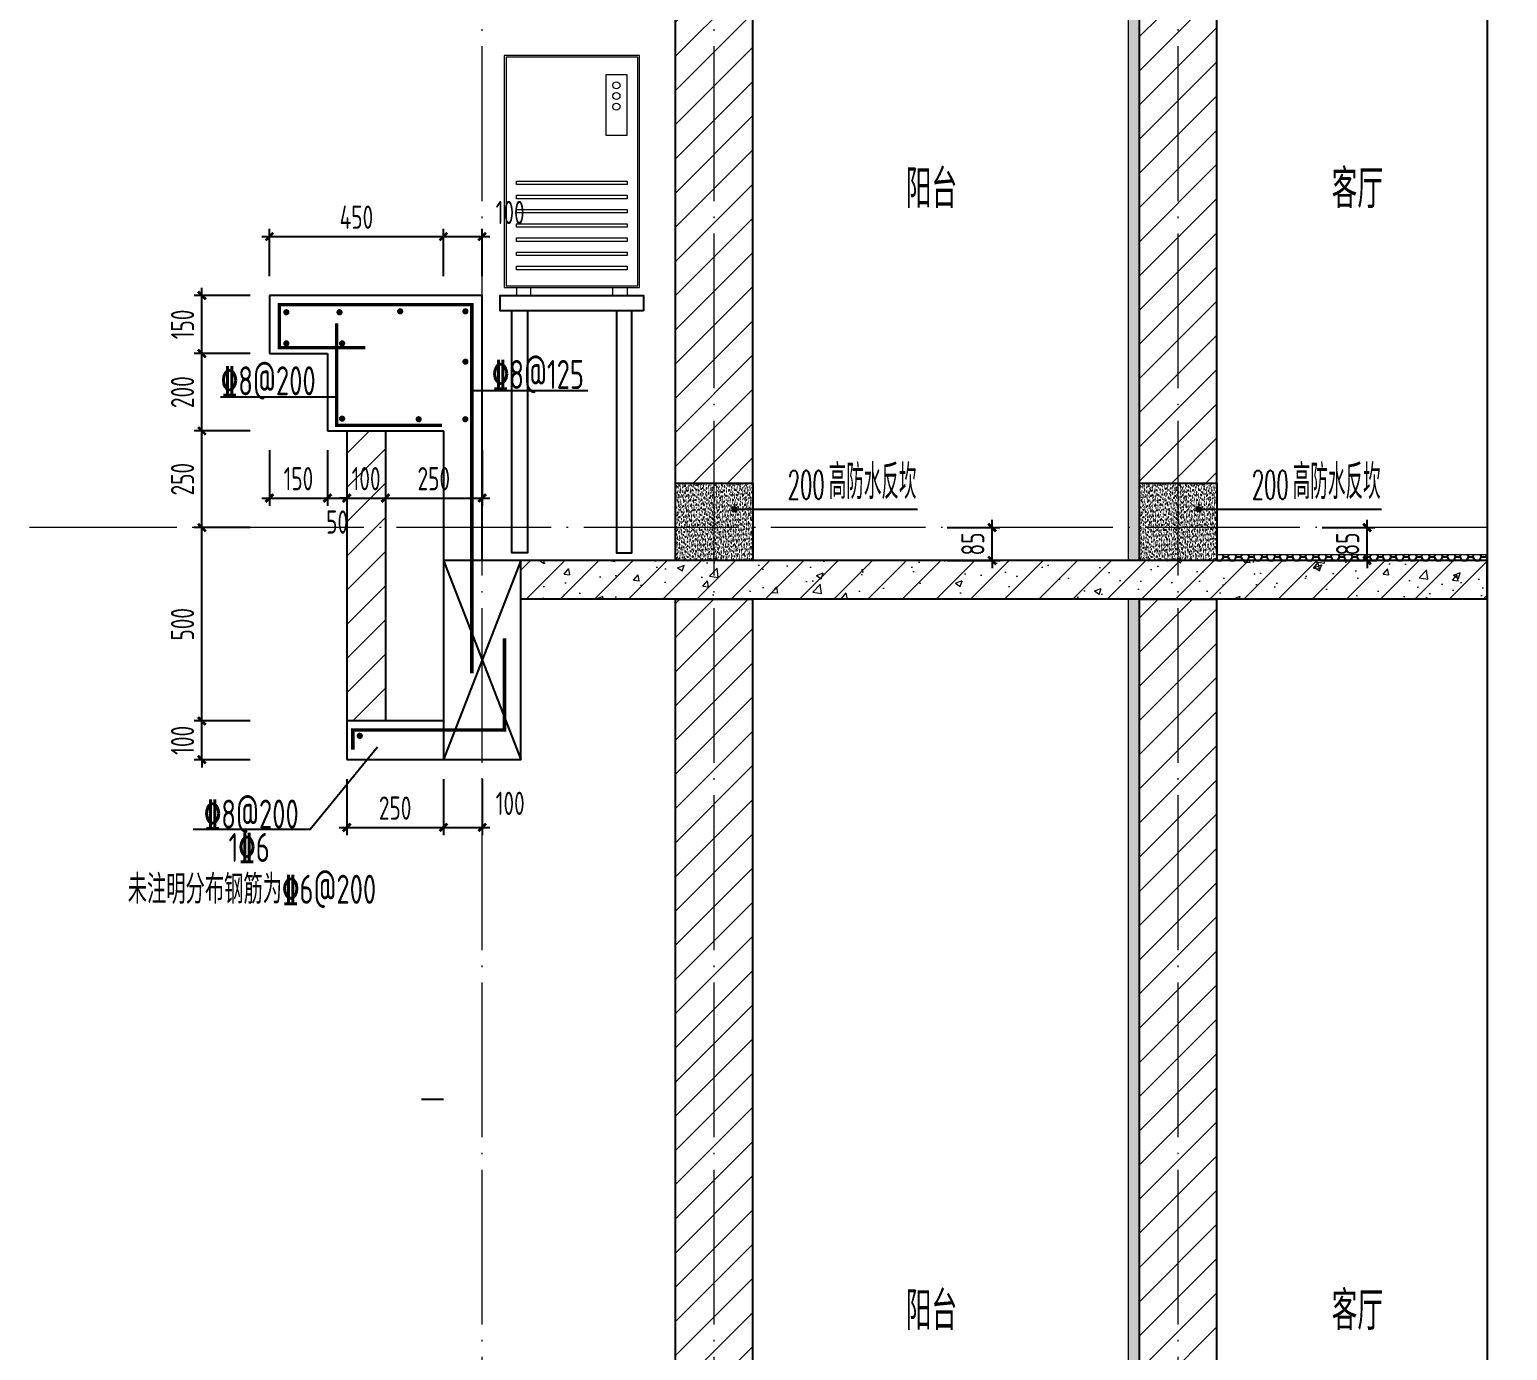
# Model space of a CAD drawing. Extents: x -1712635 to -854203, y -534641 to -21985.
# Drawn here: x -981584 to -977763, y -160218 to -156803 of the extents above; entities that cross this region are included whole.
import ezdxf

# ---------------------------------------------------------------- set-up
doc = ezdxf.new("R2010")
doc.units = 0
doc.header["$LTSCALE"] = 1000
doc.linetypes.add('DOTE', pattern=[2.42, 2, -0.2, 0.02, -0.2])
doc.layers.get('0').update_dxf_attribs({"linetype": 'CONTINUOUS'})
doc.layers.get('Defpoints').update_dxf_attribs({"linetype": 'CONTINUOUS'})
for name, color, linetype in [('DIM', 2, 'CONTINUOUS'), ('DIM_IDEN', 67, 'CONTINUOUS'), ('DIM_SYMB', 3, 'CONTINUOUS'), ('PUB_TEXT', 2, 'CONTINUOUS'), ('REIN', 6, 'CONTINUOUS'), ('S-大样-砼线', 7, 'CONTINUOUS'), ('S-引出线', 40, 'CONTINUOUS'), ('TEXT', 2, 'CONTINUOUS'), ('WALL', 2, 'CONTINUOUS'), ('空调外机', 8, 'CONTINUOUS'), ('立面-看线', 251, 'CONTINUOUS')]:
    doc.layers.add(name, color=color, linetype=linetype)
for name, color, linetype, lineweight in [('DOTE', 19, 'DOTE', 9), ('PUB_HATCH', 8, 'CONTINUOUS', 9), ('平面-空调室外机', 143, 'CONTINUOUS', 9)]:
    doc.layers.add(name, color=color, linetype=linetype, lineweight=lineweight)
doc.styles.add('DIM_FONT_T3', font='SIMPLEX', dxfattribs={"width": 0.705882, "bigfont": 'GBCBIG'})
doc.styles.add('TSSD_DIMENSION', font='Tssdeng.shx', dxfattribs={"width": 0.7, "bigfont": 'tssdchn.shx'})
doc.styles.add('TSSD_REIN', font='tssdeng.shx', dxfattribs={"width": 0.7, "height": 300, "bigfont": 'tssdchn.shx'})
doc.dimstyles.new('TSSD_20_20', dxfattribs={"dimtxt": 60, "dimasz": 20, "dimexe": 20, "dimexo": 50, "dimgap": 20, "dimtad": 1, "dimdec": 0, "dimzin": 0, "dimdsep": 46, "dimtxsty": 'TSSD_DIMENSION', "dimblk": 'ARCHTICK', "dimblk1": 'ARCHTICK', "dimblk2": 'ARCHTICK', "dimcen": 0, "dimdle": 20, "dimclrt": 7, "dimadec": 0, "dimazin": 0, "dimtfac": 1, "dimtdec": 0, "dimtix": 1, "dimtmove": 2, "dimatfit": 3, "dimfxl": 0, "dimtolj": 1, "dimtzin": 0, "dimarcsym": 0})
pattern_1 = [(45, (-1569657.01, 4597.395), (-44.1941915, 44.1941915), [])]

# ---------------------------------------------------------------- blocks, each defined once
blk = doc.blocks.new('kongtiao')
for p, q in [((-338.7, 49), (-338.7, -550.8)), ((11, 49), (-338.7, 49)), ((-334.1, 44.4), (-334.1, -546.2)), ((6.4, 44.4), (-334.1, 44.4)), ((6.4, -546.2), (6.4, 44.4)), ((11, -550.8), (11, 49)), ((-76.2, -0.5), (-76.2, -156.5)), ((-21.1, -0.5), (-76.2, -0.5)), ((-21.1, -156.5), (-21.1, -0.5)), ((-76.2, -156.5), (-21.1, -156.5)), ((-338.7, -550.8), (11, -550.8)), ((-334.1, -546.2), (6.4, -546.2)), ((-306.6, -550.8), (-306.6, -571.2)), ((-306.6, -571.2), (-269.8, -571.2)), ((-269.8, -571.2), (-269.8, -550.8)), ((-57.9, -571.2), (-57.9, -550.8)), ((-21.1, -571.2), (-57.9, -571.2)), ((-21.1, -550.8), (-21.1, -571.2))]:
    blk.add_line(p, q)
for points in [[(-306.6, -275.4), (-21.1, -275.4), (-21.1, -284.6), (-306.6, -284.6)], [(-306.6, -312.1), (-21.1, -312.1), (-21.1, -321.3), (-306.6, -321.3)], [(-306.6, -348.8), (-21.1, -348.8), (-21.1, -358), (-306.6, -358)], [(-306.6, -385.6), (-21.1, -385.6), (-21.1, -394.7), (-306.6, -394.7)], [(-306.6, -422.3), (-21.1, -422.3), (-21.1, -431.5), (-306.6, -431.5)], [(-306.6, -459), (-21.1, -459), (-21.1, -468.2), (-306.6, -468.2)], [(-306.6, -495.7), (-21.1, -495.7), (-21.1, -504.9), (-306.6, -504.9)]]:
    blk.add_lwpolyline(points, close=True)
for centre in [(-48.7, -28), (-48.7, -55.6), (-48.7, -83.1)]:
    blk.add_circle(centre, 9.18)
blk = doc.blocks.new('_ArchTick')
at = {"color": 0, "const_width": 0.35}
blk.add_lwpolyline([(-0.5, -0.5), (0.5, 0.5)], dxfattribs=at)
blk = doc.blocks.new('*D3238')
at = {"layer": 'Defpoints', "color": 0}
for p in [(-980513.7, -157338.2), (-980963.7, -157490.5), (-980513.7, -157490.5)]:
    blk.add_point(p, dxfattribs=at)
at = {"layer": 'DIM', "color": 0, "lineweight": -2}
for p, q in [((-980963.7, -157440.5), (-980963.7, -157318.2)), ((-980513.7, -157440.5), (-980513.7, -157318.2)), ((-980983.7, -157338.2), (-980493.7, -157338.2))]:
    blk.add_line(p, q, dxfattribs=at)
at = {"layer": 'DIM', "color": 0, "lineweight": -2, "xscale": 20, "yscale": 20, "zscale": 20, "rotation": 180}
blk.add_blockref('_ArchTick', (-980963.7, -157338.2), dxfattribs=at)
at = {"layer": 'DIM', "color": 0, "lineweight": -2, "xscale": 20, "yscale": 20, "zscale": 20}
blk.add_blockref('_ArchTick', (-980513.7, -157338.2), dxfattribs=at)
at = {"layer": 'DIM', "color": 7, "insert": (-980738.7, -157288.2), "char_height": 60, "attachment_point": 5, "style": 'TSSD_DIMENSION'}
blk.add_mtext('\\A1;450', dxfattribs=at)
blk = doc.blocks.new('*D3239')
at = {"layer": 'Defpoints', "color": 0}
for p in [(-980413.7, -157338.2), (-980513.7, -157490.5), (-980413.7, -157490.5)]:
    blk.add_point(p, dxfattribs=at)
at = {"layer": 'DIM', "color": 0, "lineweight": -2}
for p, q in [((-980513.7, -157440.5), (-980513.7, -157318.2)), ((-980413.7, -157440.5), (-980413.7, -157318.2)), ((-980533.7, -157338.2), (-980393.7, -157338.2))]:
    blk.add_line(p, q, dxfattribs=at)
at = {"layer": 'DIM', "color": 0, "lineweight": -2, "xscale": 20, "yscale": 20, "zscale": 20, "rotation": 180}
blk.add_blockref('_ArchTick', (-980513.7, -157338.2), dxfattribs=at)
at = {"layer": 'DIM', "color": 0, "lineweight": -2, "xscale": 20, "yscale": 20, "zscale": 20}
blk.add_blockref('_ArchTick', (-980413.7, -157338.2), dxfattribs=at)
at = {"layer": 'DIM', "color": 7, "insert": (-980341.3, -157276), "char_height": 60, "attachment_point": 5, "style": 'TSSD_DIMENSION'}
blk.add_mtext('\\A1;100', dxfattribs=at)
blk = doc.blocks.new('*D3240')
at = {"layer": 'Defpoints', "color": 0}
for p in [(-980963.7, -157840.5), (-980813.7, -157840.5), (-980813.7, -158014.2)]:
    blk.add_point(p, dxfattribs=at)
at = {"layer": 'DIM', "color": 0, "lineweight": -2}
for p, q in [((-980963.7, -157890.5), (-980963.7, -158034.2)), ((-980813.7, -157890.5), (-980813.7, -158034.2)), ((-980983.7, -158014.2), (-980793.7, -158014.2))]:
    blk.add_line(p, q, dxfattribs=at)
at = {"layer": 'DIM', "color": 0, "lineweight": -2, "xscale": 20, "yscale": 20, "zscale": 20, "rotation": 180}
blk.add_blockref('_ArchTick', (-980963.7, -158014.2), dxfattribs=at)
at = {"layer": 'DIM', "color": 0, "lineweight": -2, "xscale": 20, "yscale": 20, "zscale": 20}
blk.add_blockref('_ArchTick', (-980813.7, -158014.2), dxfattribs=at)
at = {"layer": 'DIM', "color": 7, "insert": (-980888.7, -157964.2), "char_height": 60, "attachment_point": 5, "style": 'TSSD_DIMENSION'}
blk.add_mtext('\\A1;150', dxfattribs=at)
blk = doc.blocks.new('*D3241')
at = {"layer": 'Defpoints', "color": 0}
for p in [(-980813.7, -157840.5), (-980763.7, -157840.5), (-980763.7, -158014.2)]:
    blk.add_point(p, dxfattribs=at)
at = {"layer": 'DIM', "color": 0, "lineweight": -2}
for p, q in [((-980813.7, -157890.5), (-980813.7, -158034.2)), ((-980763.7, -157890.5), (-980763.7, -158034.2)), ((-980833.7, -158014.2), (-980743.7, -158014.2))]:
    blk.add_line(p, q, dxfattribs=at)
at = {"layer": 'DIM', "color": 0, "lineweight": -2, "xscale": 20, "yscale": 20, "zscale": 20, "rotation": 180}
blk.add_blockref('_ArchTick', (-980813.7, -158014.2), dxfattribs=at)
at = {"layer": 'DIM', "color": 0, "lineweight": -2, "xscale": 20, "yscale": 20, "zscale": 20}
blk.add_blockref('_ArchTick', (-980763.7, -158014.2), dxfattribs=at)
at = {"layer": 'DIM', "color": 7, "insert": (-980788.7, -158076.2), "char_height": 60, "attachment_point": 5, "style": 'TSSD_DIMENSION'}
blk.add_mtext('\\A1;50', dxfattribs=at)
blk = doc.blocks.new('*D3242')
at = {"layer": 'Defpoints', "color": 0}
for p in [(-980763.7, -157840.5), (-980663.7, -157840.5), (-980663.7, -158014.2)]:
    blk.add_point(p, dxfattribs=at)
at = {"layer": 'DIM', "color": 0, "lineweight": -2}
for p, q in [((-980763.7, -157890.5), (-980763.7, -158034.2)), ((-980663.7, -157890.5), (-980663.7, -158034.2)), ((-980763.7, -158014.2), (-980783.7, -158014.2)), ((-980763.7, -158014.2), (-980663.7, -158014.2)), ((-980663.7, -158014.2), (-980643.7, -158014.2))]:
    blk.add_line(p, q, dxfattribs=at)
at = {"layer": 'DIM', "color": 0, "lineweight": -2, "xscale": 20, "yscale": 20, "zscale": 20}
blk.add_blockref('_ArchTick', (-980763.7, -158014.2), dxfattribs=at)
at = {"layer": 'DIM', "color": 0, "lineweight": -2, "xscale": 20, "yscale": 20, "zscale": 20, "rotation": 180}
blk.add_blockref('_ArchTick', (-980663.7, -158014.2), dxfattribs=at)
at = {"layer": 'DIM', "color": 7, "insert": (-980713.7, -157964.2), "char_height": 60, "attachment_point": 5, "style": 'TSSD_DIMENSION'}
blk.add_mtext('\\A1;100', dxfattribs=at)
blk = doc.blocks.new('*D3243')
at = {"layer": 'Defpoints', "color": 0}
for p in [(-980663.7, -157840.5), (-980413.7, -157840.5), (-980413.7, -158014.2)]:
    blk.add_point(p, dxfattribs=at)
at = {"layer": 'DIM', "color": 0, "lineweight": -2}
for p, q in [((-980663.7, -157890.5), (-980663.7, -158034.2)), ((-980413.7, -157890.5), (-980413.7, -158034.2)), ((-980683.7, -158014.2), (-980393.7, -158014.2))]:
    blk.add_line(p, q, dxfattribs=at)
at = {"layer": 'DIM', "color": 0, "lineweight": -2, "xscale": 20, "yscale": 20, "zscale": 20, "rotation": 180}
blk.add_blockref('_ArchTick', (-980663.7, -158014.2), dxfattribs=at)
at = {"layer": 'DIM', "color": 0, "lineweight": -2, "xscale": 20, "yscale": 20, "zscale": 20}
blk.add_blockref('_ArchTick', (-980413.7, -158014.2), dxfattribs=at)
at = {"layer": 'DIM', "color": 7, "insert": (-980538.7, -157964.2), "char_height": 60, "attachment_point": 5, "style": 'TSSD_DIMENSION'}
blk.add_mtext('\\A1;250', dxfattribs=at)
blk = doc.blocks.new('*D3244')
at = {"layer": 'Defpoints', "color": 0}
for p in [(-980763.7, -158690.5), (-980513.6, -158690.5), (-980513.6, -158865.6)]:
    blk.add_point(p, dxfattribs=at)
at = {"layer": 'DIM', "color": 0, "lineweight": -2}
for p, q in [((-980763.7, -158740.5), (-980763.7, -158885.6)), ((-980513.6, -158740.5), (-980513.6, -158885.6)), ((-980783.7, -158865.6), (-980493.6, -158865.6))]:
    blk.add_line(p, q, dxfattribs=at)
at = {"layer": 'DIM', "color": 0, "lineweight": -2, "xscale": 20, "yscale": 20, "zscale": 20, "rotation": 180}
blk.add_blockref('_ArchTick', (-980763.7, -158865.6), dxfattribs=at)
at = {"layer": 'DIM', "color": 0, "lineweight": -2, "xscale": 20, "yscale": 20, "zscale": 20}
blk.add_blockref('_ArchTick', (-980513.6, -158865.6), dxfattribs=at)
at = {"layer": 'DIM', "color": 7, "insert": (-980638.7, -158815.6), "char_height": 60, "attachment_point": 5, "style": 'TSSD_DIMENSION'}
blk.add_mtext('\\A1;250', dxfattribs=at)
blk = doc.blocks.new('*D3245')
at = {"layer": 'Defpoints', "color": 0}
for p in [(-980513.6, -158690.5), (-980413.6, -158690.5), (-980413.6, -158865.6)]:
    blk.add_point(p, dxfattribs=at)
at = {"layer": 'DIM', "color": 0, "lineweight": -2}
for p, q in [((-980513.6, -158740.5), (-980513.6, -158885.6)), ((-980413.6, -158740.5), (-980413.6, -158885.6)), ((-980533.6, -158865.6), (-980393.6, -158865.6))]:
    blk.add_line(p, q, dxfattribs=at)
at = {"layer": 'DIM', "color": 0, "lineweight": -2, "xscale": 20, "yscale": 20, "zscale": 20, "rotation": 180}
blk.add_blockref('_ArchTick', (-980513.6, -158865.6), dxfattribs=at)
at = {"layer": 'DIM', "color": 0, "lineweight": -2, "xscale": 20, "yscale": 20, "zscale": 20}
blk.add_blockref('_ArchTick', (-980413.6, -158865.6), dxfattribs=at)
at = {"layer": 'DIM', "color": 7, "insert": (-980341.2, -158803.4), "char_height": 60, "attachment_point": 5, "style": 'TSSD_DIMENSION'}
blk.add_mtext('\\A1;100', dxfattribs=at)
blk = doc.blocks.new('*D3246')
at = {"layer": 'Defpoints', "color": 0}
for p in [(-981138.3, -157490.5), (-980963.7, -157490.5), (-980963.7, -157640.5)]:
    blk.add_point(p, dxfattribs=at)
at = {"layer": 'DIM', "color": 0, "lineweight": -2}
for p, q in [((-981138.3, -157660.5), (-981138.3, -157470.5)), ((-981013.7, -157490.5), (-981158.3, -157490.5)), ((-981013.7, -157640.5), (-981158.3, -157640.5))]:
    blk.add_line(p, q, dxfattribs=at)
at = {"layer": 'DIM', "color": 0, "lineweight": -2, "xscale": 20, "yscale": 20, "zscale": 20}
for p, rotation in [((-981138.3, -157490.5), 90), ((-981138.3, -157640.5), 270)]:
    blk.add_blockref('_ArchTick', p, dxfattribs=dict(at, rotation=rotation))
at = {"layer": 'DIM', "color": 7, "insert": (-981188.3, -157565.5), "char_height": 60, "attachment_point": 5, "rotation": 90, "style": 'TSSD_DIMENSION'}
blk.add_mtext('\\A1;150', dxfattribs=at)
blk = doc.blocks.new('*D3247')
at = {"layer": 'Defpoints', "color": 0}
for p in [(-981138.3, -157640.5), (-980963.7, -157640.5), (-980963.7, -157840.5)]:
    blk.add_point(p, dxfattribs=at)
at = {"layer": 'DIM', "color": 0, "lineweight": -2}
for p, q in [((-981138.3, -157860.5), (-981138.3, -157620.5)), ((-981013.7, -157640.5), (-981158.3, -157640.5)), ((-981013.7, -157840.5), (-981158.3, -157840.5))]:
    blk.add_line(p, q, dxfattribs=at)
at = {"layer": 'DIM', "color": 0, "lineweight": -2, "xscale": 20, "yscale": 20, "zscale": 20}
for p, rotation in [((-981138.3, -157640.5), 90), ((-981138.3, -157840.5), 270)]:
    blk.add_blockref('_ArchTick', p, dxfattribs=dict(at, rotation=rotation))
at = {"layer": 'DIM', "color": 7, "insert": (-981188.3, -157740.5), "char_height": 60, "attachment_point": 5, "rotation": 90, "style": 'TSSD_DIMENSION'}
blk.add_mtext('\\A1;200', dxfattribs=at)
blk = doc.blocks.new('*D3248')
at = {"layer": 'Defpoints', "color": 0}
for p in [(-981138.3, -157840.5), (-980963.7, -157840.5), (-980963.7, -158090.5)]:
    blk.add_point(p, dxfattribs=at)
at = {"layer": 'DIM', "color": 0, "lineweight": -2}
for p, q in [((-981013.7, -157840.5), (-981158.3, -157840.5)), ((-981138.3, -158110.5), (-981138.3, -157820.5)), ((-981013.7, -158090.5), (-981158.3, -158090.5))]:
    blk.add_line(p, q, dxfattribs=at)
at = {"layer": 'DIM', "color": 0, "lineweight": -2, "xscale": 20, "yscale": 20, "zscale": 20}
for p, rotation in [((-981138.3, -157840.5), 90), ((-981138.3, -158090.5), 270)]:
    blk.add_blockref('_ArchTick', p, dxfattribs=dict(at, rotation=rotation))
at = {"layer": 'DIM', "color": 7, "insert": (-981188.3, -157965.5), "char_height": 60, "attachment_point": 5, "rotation": 90, "style": 'TSSD_DIMENSION'}
blk.add_mtext('\\A1;250', dxfattribs=at)
blk = doc.blocks.new('*D3249')
at = {"layer": 'Defpoints', "color": 0}
for p in [(-981138.3, -158090.5), (-980963.7, -158090.5), (-980963.7, -158590.5)]:
    blk.add_point(p, dxfattribs=at)
at = {"layer": 'DIM', "color": 0, "lineweight": -2}
for p, q in [((-981138.3, -158610.5), (-981138.3, -158070.5)), ((-981013.7, -158090.5), (-981158.3, -158090.5)), ((-981013.7, -158590.5), (-981158.3, -158590.5))]:
    blk.add_line(p, q, dxfattribs=at)
at = {"layer": 'DIM', "color": 0, "lineweight": -2, "xscale": 20, "yscale": 20, "zscale": 20}
for p, rotation in [((-981138.3, -158090.5), 90), ((-981138.3, -158590.5), 270)]:
    blk.add_blockref('_ArchTick', p, dxfattribs=dict(at, rotation=rotation))
at = {"layer": 'DIM', "color": 7, "insert": (-981188.3, -158340.5), "char_height": 60, "attachment_point": 5, "rotation": 90, "style": 'TSSD_DIMENSION'}
blk.add_mtext('\\A1;500', dxfattribs=at)
blk = doc.blocks.new('*D3250')
at = {"layer": 'Defpoints', "color": 0}
for p in [(-979261, -158090.5), (-979095, -158090.5), (-979261, -158175.5)]:
    blk.add_point(p, dxfattribs=at)
at = {"layer": 'DIM', "color": 0, "lineweight": -2}
for p, q in [((-979095, -158090.5), (-979095, -158070.5)), ((-979211, -158090.5), (-979075, -158090.5)), ((-979095, -158175.5), (-979095, -158090.5)), ((-979211, -158175.5), (-979075, -158175.5)), ((-979095, -158175.5), (-979095, -158195.5))]:
    blk.add_line(p, q, dxfattribs=at)
at = {"layer": 'DIM', "color": 0, "lineweight": -2, "xscale": 20, "yscale": 20, "zscale": 20}
for p, rotation in [((-979095, -158090.5), 270), ((-979095, -158175.5), 90)]:
    blk.add_blockref('_ArchTick', p, dxfattribs=dict(at, rotation=rotation))
at = {"layer": 'DIM', "color": 7, "insert": (-979145, -158133), "char_height": 60, "attachment_point": 5, "rotation": 90, "style": 'TSSD_DIMENSION'}
blk.add_mtext('\\A1;85', dxfattribs=at)
blk = doc.blocks.new('*D3251')
at = {"layer": 'Defpoints', "color": 0}
for p in [(-978291.7, -158090.5), (-978125.7, -158090.5), (-978291.7, -158175.5)]:
    blk.add_point(p, dxfattribs=at)
at = {"layer": 'DIM', "color": 0, "lineweight": -2}
for p, q in [((-978125.7, -158090.5), (-978125.7, -158070.5)), ((-978241.7, -158090.5), (-978105.7, -158090.5)), ((-978125.7, -158175.5), (-978125.7, -158090.5)), ((-978241.7, -158175.5), (-978105.7, -158175.5)), ((-978125.7, -158175.5), (-978125.7, -158195.5))]:
    blk.add_line(p, q, dxfattribs=at)
at = {"layer": 'DIM', "color": 0, "lineweight": -2, "xscale": 20, "yscale": 20, "zscale": 20}
for p, rotation in [((-978125.7, -158090.5), 270), ((-978125.7, -158175.5), 90)]:
    blk.add_blockref('_ArchTick', p, dxfattribs=dict(at, rotation=rotation))
at = {"layer": 'DIM', "color": 7, "insert": (-978175.7, -158133), "char_height": 60, "attachment_point": 5, "rotation": 90, "style": 'TSSD_DIMENSION'}
blk.add_mtext('\\A1;85', dxfattribs=at)
blk = doc.blocks.new('20210810.12105273')
at = {"layer": 'REIN', "const_width": 9}
for points in [[(67788.7, -102597.6), (67566.6, -102597.6), (67566.6, -102486.3), (68064.3, -102486.3), (68064.3, -103438.9)], [(67714.9, -102534.6), (67714.9, -102798.3), (67987.2, -102798.3)], [(67756.7, -103636.2), (67756.7, -103585.8), (68148.8, -103585.8), (68148.8, -103348.9)]]:
    blk.add_lwpolyline(points, dxfattribs=at)
at = {"layer": 'REIN', "const_width": 8}
for points in [[(67580.8, -102505.9, 1), (67588.8, -102505.9, 1)], [(67718.3, -102505.9, 1), (67726.3, -102505.9, 1)], [(67875.2, -102503.6, 1), (67883.2, -102503.6, 1)], [(68043.7, -102503.6, 1), (68051.7, -102503.6, 1)], [(67580.8, -102586.3, 1), (67588.8, -102586.3, 1)], [(67725, -102586.3, 1), (67733, -102586.3, 1)], [(68043.7, -102633.7, 1), (68051.7, -102633.7, 1)], [(67725, -102781, 1), (67733, -102781, 1)], [(67922.9, -102782.5, 1), (67930.9, -102782.5, 1)], [(68043.7, -102782.5, 1), (68051.7, -102782.5, 1)], [(67770.7, -103600.9, 1), (67778.7, -103600.9, 1)]]:
    blk.add_lwpolyline(points, format="xyb", close=True, dxfattribs=at)
at = {"layer": 'S-大样-砼线'}
for p, q in [((67991, -103147.4), (68191, -103662.4)), ((68191, -103147.4), (67991, -103662.4))]:
    blk.add_line(p, q, dxfattribs=at)
blk.add_lwpolyline([(68191, -103147.4), (67991, -103147.4), (67991, -103662.4), (68191, -103662.4)], close=True, dxfattribs=at)
at = {"layer": 'S-引出线'}
for p, q in [((68064.3, -102708.3), (68364.4, -102708.3)), ((67414.8, -102724.7), (67714.9, -102724.7))]:
    blk.add_line(p, q, dxfattribs=at)
blk.add_lwpolyline([(67820.4, -103630), (67646.7, -103843.4), (67343.7, -103843.4)], dxfattribs=at)
at = {"layer": 'TEXT', "style": 'TSSD_REIN', "width": 0.7}
for s, p in [('%%1328@200', (67415.6, -102720.6)), ('%%1328@125', (68116.4, -102704.2)), ('%%1328@200', (67371.7, -103840.7)), ('1%%1326', (67435.5, -103926.9)), ('未注明分布钢筋为%%1326@200', (67174.6, -104035))]:
    blk.add_text(s, height=75, rotation=0, dxfattribs=at).set_placement(p)
blk = doc.blocks.new('*D3303')
at = {"layer": 'Defpoints', "color": 0}
for p in [(-981138.3, -158590.5), (-980963.7, -158590.5), (-980963.7, -158690.5)]:
    blk.add_point(p, dxfattribs=at)
at = {"layer": 'DIM', "color": 0, "lineweight": -2}
for p, q in [((-981138.3, -158590.5), (-981138.3, -158570.5)), ((-981013.7, -158590.5), (-981158.3, -158590.5)), ((-981138.3, -158690.5), (-981138.3, -158590.5)), ((-981013.7, -158690.5), (-981158.3, -158690.5)), ((-981138.3, -158690.5), (-981138.3, -158710.5))]:
    blk.add_line(p, q, dxfattribs=at)
at = {"layer": 'DIM', "color": 0, "lineweight": -2, "xscale": 20, "yscale": 20, "zscale": 20}
for p, rotation in [((-981138.3, -158590.5), 270), ((-981138.3, -158690.5), 90)]:
    blk.add_blockref('_ArchTick', p, dxfattribs=dict(at, rotation=rotation))
at = {"layer": 'DIM', "color": 7, "insert": (-981188.3, -158640.5), "char_height": 60, "attachment_point": 5, "rotation": 90, "style": 'TSSD_DIMENSION'}
blk.add_mtext('\\A1;100', dxfattribs=at)
blk = doc.blocks.new('20210902.15310781')
at = {"layer": 'DOTE', "color": 1, "linetype": 'DOTE', "ltscale": 0.2}
for p, q in [((79213.2, -133245.9), (79213.2, -113645.9)), ((79813.2, -133245.9), (79813.2, -113645.9)), ((81013.2, -133245.9), (81013.2, -113645.9)), ((81811.7, -126345.9), (78043, -126345.9))]:
    blk.add_line(p, q, dxfattribs=at)

msp = doc.modelspace()

# ---------------------------------------------------------------- hatches: boundary and pattern name
at = {"layer": 'PUB_HATCH'}
h = msp.add_hatch(dxfattribs=at)
h.set_pattern_fill('普通砖', color=256, scale=25, style=0)
h.set_pattern_definition(pattern_1)
h.paths.add_polyline_path([(-979713.68, -157975.52), (-979713.68, -155375.52), (-979913.68, -155375.52), (-979913.68, -157975.52)])
h = msp.add_hatch(dxfattribs=at)
h.set_pattern_fill('普通砖', color=256, scale=25, style=0)
h.set_pattern_definition(pattern_1)
h.paths.add_polyline_path([(-978513.68, -157975.52), (-978513.68, -155375.52), (-978713.68, -155375.52), (-978713.68, -157975.52)])
h = msp.add_hatch(dxfattribs=at)
h.set_pattern_fill('普通砖', color=256, scale=25, style=0)
h.set_pattern_definition(pattern_1)
h.paths.add_polyline_path([(-980663.68, -157840.52), (-980763.68, -157840.52), (-980763.68, -158590.48), (-980663.68, -158590.48)])
h = msp.add_hatch(dxfattribs=at)
h.set_pattern_fill('钢筋混凝土', color=256, scale=25, style=0)
h.set_pattern_definition([(45, (-1569657.01, 4552.52), (-44.194174, 44.194174), []), (50, (-1569657.01, 4552.52), (179.315046, -15.688034), [18.75, -206.25]), (355, (-1569657.01, 4552.52), (-34.687833, 188.048033), [15, -165]), (100.4514, (-1569642.07, 4551.21), (144.627345, 172.359886), [15.93505, -175.28553]), (46.1842, (-1569657, 4602.52), (266.81026, -41.37975), [28.125, -309.375]), (96.6356, (-1569634.78, 4599.07), (233.66568, 243.52947), [23.90257, -262.92825]), (351.1842, (-1569657, 4602.52), (233.66549, 243.52965), [22.5, -247.5]), (21, (-1569632.01, 4590.02), (149.226763, -100.654723), [18.75, -206.25]), (326, (-1569632.01, 4590.02), (60.828833, 181.28751), [15, -165]), (71.4514, (-1569619.58, 4581.63), (210.055657, 80.632624), [15.93505, -175.28553]), (37.5, (-1569657.01, 4552.52), (3.039964, 83.2234635), [0, -163, 0, -167.5, 0, -165.625]), (7.5, (-1569657.01, 4552.52), (65.767384, 98.602928), [0, -95.5, 0, -159.25, 0, -63.125]), (327.5, (-1569712.76, 4552.52), (133.455609, -5.638718), [0, -62.5, 0, -195, 0, -258.75]), (317.5, (-1569737.76, 4552.52), (145.796542, 25.026246), [0, -81.25, 0, -129.5, 0, -183.75])])
h.paths.add_polyline_path([(-980313.68, -158175.52), (-980313.68, -158275.52), (-977815.15, -158275.52), (-977815.15, -158175.52)])
h = msp.add_hatch(dxfattribs=at)
h.set_pattern_fill('普通砖', color=256, scale=25, style=0)
h.set_pattern_definition(pattern_1)
h.paths.add_polyline_path([(-979713.68, -160875.52), (-979713.68, -158275.52), (-979913.68, -158275.52), (-979913.68, -160875.52)])
h = msp.add_hatch(dxfattribs=at)
h.set_pattern_fill('普通砖', color=256, scale=25, style=0)
h.set_pattern_definition(pattern_1)
h.paths.add_polyline_path([(-978513.68, -160875.52), (-978513.68, -158275.52), (-978713.68, -158275.52), (-978713.68, -160875.52)])
at = {"layer": '立面-看线'}
h = msp.add_hatch(dxfattribs=at)
h.set_pattern_fill('HONEY', color=256, scale=7, angle=90)
h.set_pattern_definition([(90, (-593351.727, -959343.755), (-9.623705, 16.66875), [11.1125, -22.225]), (210, (-593351.727, -959343.755), (-9.62370845, -16.66874801), [11.1125, -22.225]), (150, (-593351.727, -959343.755), (-19.24741345, 1.99e-06), [-22.225, 11.1125])])
edge = h.paths.add_edge_path()
edge.add_line((-978741, -158175.52), (-978713.68, -158175.52))
edge.add_line((-978713.68, -158175.52), (-978713.68, -155375.52))
edge.add_line((-978713.68, -155375.52), (-978743.68, -155375.52))
edge.add_line((-978743.68, -155375.52), (-978743.68, -158175.52))
h = msp.add_hatch(dxfattribs=at)
h.set_pattern_fill('碎沙', color=256, scale=4)
h.set_pattern_definition([(37.5, (-1780966.919, -543537.4675), (-0.32000626, 9.78826475), [0, -7.7216, 0, -8.636, 0, -8.255]), (7.5, (-1780966.919, -543537.467), (8.99046566, 14.33650201), [0, -4.1656, 0, -6.9596, 0, -2.667]), (327.5, (-1780973.167, -543537.4675), (15.819847405, 0.02874369), [0, -2.54, 0, -9.144, 0, -11.938]), (317.5, (-1780973.167, -543537.467), (15.27112905, 4.45858647), [0, -1.27, 0, -5.9944, 0, -6.858])])
h.paths.add_polyline_path([(-979913.68, -158175.52), (-979713.68, -158175.52), (-979713.68, -157975.52), (-979913.68, -157975.52)])
h = msp.add_hatch(dxfattribs=at)
h.set_pattern_fill('碎沙', color=256, scale=4)
h.set_pattern_definition([(37.5, (-1779766.919, -543537.4675), (-0.32000626, 9.78826475), [0, -7.7216, 0, -8.636, 0, -8.255]), (7.5, (-1779766.919, -543537.467), (8.99046566, 14.33650201), [0, -4.1656, 0, -6.9596, 0, -2.667]), (327.5, (-1779773.167, -543537.4675), (15.819847405, 0.02874369), [0, -2.54, 0, -9.144, 0, -11.938]), (317.5, (-1779773.167, -543537.467), (15.27112905, 4.45858647), [0, -1.27, 0, -5.9944, 0, -6.858])])
h.paths.add_polyline_path([(-978713.68, -158175.52), (-978513.68, -158175.52), (-978513.68, -157975.52), (-978713.68, -157975.52)])
h = msp.add_hatch(dxfattribs=at)
h.set_pattern_fill('HONEY', color=256, scale=7)
h.set_pattern_definition([(0, (-1779862.948, -543537.4675), (16.66875, 9.623705), [11.1125, -22.225]), (120, (-1779862.948, -543537.4675), (-16.66874801, 9.62370845), [11.1125, -22.225]), (60, (-1779862.948, -543537.4675), (1.99e-06, 19.24741345), [-22.225, 11.1125])])
h.paths.add_polyline_path([(-977815.15, -158160.52), (-978513.68, -158160.52), (-978513.68, -158175.52), (-977815.15, -158175.52)])
h = msp.add_hatch(dxfattribs=at)
h.set_pattern_fill('HONEY', color=256, scale=7, angle=90)
h.set_pattern_definition([(90, (-593351.727, -962243.755), (-9.623705, 16.66875), [11.1125, -22.225]), (210, (-593351.727, -962243.755), (-9.62370845, -16.66874801), [11.1125, -22.225]), (150, (-593351.727, -962243.755), (-19.24741345, 1.99e-06), [-22.225, 11.1125])])
edge = h.paths.add_edge_path()
edge.add_line((-978741, -161075.52), (-978713.68, -161075.52))
edge.add_line((-978713.68, -161075.52), (-978713.68, -158275.52))
edge.add_line((-978713.68, -158275.52), (-978743.68, -158275.52))
edge.add_line((-978743.68, -158275.52), (-978743.68, -161075.52))

# ---------------------------------------------------------------- linework, layer by layer
at = {"layer": 'DIM_IDEN'}
for p, q in [((-979761.24, -158043.23), (-979646.87, -158043.23)), ((-979646.87, -158043.23), (-979288.32, -158043.23)), ((-978561.24, -158043.23), (-978446.87, -158043.23)), ((-978446.87, -158043.23), (-978088.32, -158043.23)), ((-980513.68, -159569.21), (-980570.29, -159569.21))]:
    msp.add_line(p, q, dxfattribs=at)
at = {"layer": 'DIM_IDEN', "const_width": 8.33}
for points in [[(-979765.4, -158043.23, 1), (-979757.07, -158043.23, 1)], [(-978565.4, -158043.23, 1), (-978557.07, -158043.23, 1)]]:
    msp.add_lwpolyline(points, format="xyb", close=True, dxfattribs=at)
at = {"layer": 'DIM_SYMB'}
msp.add_lwpolyline([(-977815.15, -145970.52), (-977815.15, -155602.39), (-977762.65, -155621.5), (-977867.65, -155640.01), (-977815.15, -155658.64), (-977815.15, -165290.52)], dxfattribs=at)
at = {"layer": 'PUB_HATCH', "color": 215}
for p, q in [((-978743.68, -155375.52), (-978743.68, -158175.52)), ((-978513.68, -158160.52), (-977815.15, -158160.52)), ((-978743.68, -158275.52), (-978743.68, -161075.52))]:
    msp.add_line(p, q, dxfattribs=at)
at = {"layer": 'WALL'}
for p, q in [((-979913.68, -157975.52), (-979913.68, -155375.52)), ((-979713.68, -157975.52), (-979713.68, -155375.52)), ((-978713.68, -157975.52), (-978713.68, -155375.52)), ((-978513.68, -157975.52), (-978513.68, -155375.52)), ((-980413.68, -157490.48), (-980963.68, -157490.48)), ((-980963.68, -157490.48), (-980963.68, -157640.48)), ((-980413.68, -158175.52), (-980413.68, -157490.48)), ((-980963.68, -157640.48), (-980813.68, -157640.48)), ((-980813.68, -157640.48), (-980813.68, -157840.52)), ((-980813.68, -157840.52), (-980513.68, -157840.52)), ((-980763.68, -157840.52), (-980763.68, -158590.48)), ((-980663.68, -157840.52), (-980663.68, -158590.48)), ((-980513.68, -157840.52), (-980513.68, -158590.48)), ((-979913.68, -157975.52), (-979713.68, -157975.52)), ((-978713.68, -157975.52), (-978513.68, -157975.52)), ((-980313.68, -158175.52), (-980413.68, -158175.52)), ((-977815.15, -158175.52), (-980313.68, -158175.52)), ((-977815.15, -158275.52), (-977815.15, -158175.52)), ((-977815.15, -158275.52), (-980313.68, -158275.52)), ((-980313.68, -158690.44), (-980313.68, -158275.52)), ((-979913.68, -160875.52), (-979913.68, -158275.52)), ((-979913.68, -158275.52), (-979713.68, -158275.52)), ((-979713.68, -160875.52), (-979713.68, -158275.52)), ((-978713.68, -160875.52), (-978713.68, -158275.52)), ((-978713.68, -158275.52), (-978513.68, -158275.52)), ((-978513.68, -160875.52), (-978513.68, -158275.52)), ((-980513.68, -158590.48), (-980763.68, -158590.48)), ((-980763.68, -158590.48), (-980763.68, -158690.44)), ((-980763.68, -158690.44), (-980313.68, -158690.44))]:
    msp.add_line(p, q, dxfattribs=at)
for points in [[(-979913.68, -157975.52), (-979713.68, -157975.52), (-979713.68, -158175.52), (-979913.68, -158175.52)], [(-978713.68, -157975.52), (-978513.68, -157975.52), (-978513.68, -158175.52), (-978713.68, -158175.52)]]:
    msp.add_lwpolyline(points, close=True, dxfattribs=at)
at = {"layer": '空调外机', "linetype": 'Continuous'}
msp.add_lwpolyline([(-979996.67, -157530.52), (-980366.67, -157530.52), (-980366.67, -157490.52), (-979996.67, -157490.52)], close=True, dxfattribs=at)
for points in [[(-980296.67, -157530.52), (-980296.67, -158155.52), (-980336.67, -158155.52), (-980336.67, -157530.52)], [(-980066.67, -157530.52), (-980066.67, -158155.52), (-980026.67, -158155.52), (-980026.67, -157530.52)]]:
    msp.add_lwpolyline(points, dxfattribs=at)

# ---------------------------------------------------------------- block references
at = {"layer": 'DOTE'}
msp.add_blockref('20210902.15310781', (-1059626.86, -31744.62), dxfattribs=at)
at = {"layer": 'TEXT'}
msp.add_blockref('20210810.12105273', (-1048504.71, -55027.99), dxfattribs=at)
at = {"layer": '平面-空调室外机'}
msp.add_blockref('kongtiao', (-980017.83, -156919.36), dxfattribs=at)

# ---------------------------------------------------------------- texts
at = {"layer": 'PUB_TEXT'}
for s, height, style, width, p in [('阳台', 100, 'TSSD_REIN', 0.7, (-979318.35, -157264.89)), ('客厅', 100, 'TSSD_REIN', 0.7, (-978217.16, -157264.89)), ('高防水反坎', 89.362, 'DIM_FONT_T3', 0.705882, (-979517.6, -158016.98)), ('高防水反坎', 89.362, 'DIM_FONT_T3', 0.705882, (-978317.6, -158016.98)), ('200', 74.375, 'DIM_FONT_T3', 0.49827, (-979623.48, -158016.98)), ('200', 74.375, 'DIM_FONT_T3', 0.49827, (-978423.48, -158016.98)), ('阳台', 100, 'TSSD_REIN', 0.7, (-979318.35, -160164.89)), ('客厅', 100, 'TSSD_REIN', 0.7, (-978217.16, -160164.89))]:
    msp.add_text(s, height=height, dxfattribs=dict(at, style=style, width=width)).set_placement(p)

# ---------------------------------------------------------------- dimensions: what is measured, and where the dimension line sits
at = {"layer": 'DIM'}
for base, p1, p2, angle, picture, middle in [((-980413.68, -157338.15), (-980513.68, -157490.48), (-980413.68, -157490.48), 360, '*D3239', (-980341.26, -157275.97)), ((-980763.68, -158014.23), (-980813.68, -157840.52), (-980763.68, -157840.52), 360, '*D3241', (-980788.68, -158076.2)), ((-980413.65, -158865.57), (-980513.65, -158690.52), (-980413.65, -158690.52), 0, '*D3245', (-980341.23, -158803.38))]:
    dim = msp.add_linear_dim(base=base, p1=p1, p2=p2, angle=angle, dimstyle='TSSD_20_20', dxfattribs=at)
    dim.commit()
    dim.dimension.update_dxf_attribs({"geometry": picture, "text_midpoint": middle, "dimtype": 161})
for p1, p2, distance, picture, middle in [((-980963.68, -157490.48), (-980513.68, -157490.48), 152.32, '*D3238', (-980738.68, -157288.15)), ((-980963.68, -157640.48), (-980963.68, -157490.48), 174.61, '*D3246', (-981188.29, -157565.48)), ((-980963.68, -157840.48), (-980963.68, -157640.48), 174.61, '*D3247', (-981188.29, -157740.48)), ((-980963.68, -158090.52), (-980963.68, -157840.48), 174.61, '*D3248', (-981188.29, -157965.5)), ((-980963.68, -157840.52), (-980813.68, -157840.52), -173.71, '*D3240', (-980888.68, -157964.23)), ((-980763.68, -157840.52), (-980663.68, -157840.52), -173.71, '*D3242', (-980713.68, -157964.23)), ((-980663.68, -157840.52), (-980413.68, -157840.52), -173.71, '*D3243', (-980538.68, -157964.23)), ((-980963.68, -158590.52), (-980963.68, -158090.52), 174.61, '*D3249', (-981188.29, -158340.52)), ((-979261.01, -158175.52), (-979261.01, -158090.52), -165.96, '*D3250', (-979145.05, -158133.02)), ((-978291.69, -158175.52), (-978291.69, -158090.52), -165.96, '*D3251', (-978175.73, -158133.02)), ((-980963.68, -158690.52), (-980963.68, -158590.52), 174.61, '*D3303', (-981188.29, -158640.52)), ((-980763.68, -158690.52), (-980513.65, -158690.52), -175.06, '*D3244', (-980638.66, -158815.57))]:
    dim = msp.add_aligned_dim(p1=p1, p2=p2, distance=distance, dimstyle='TSSD_20_20', dxfattribs=at)
    dim.commit()
    dim.dimension.update_dxf_attribs({"geometry": picture, "text_midpoint": middle})

doc.saveas('drawing.dxf')
